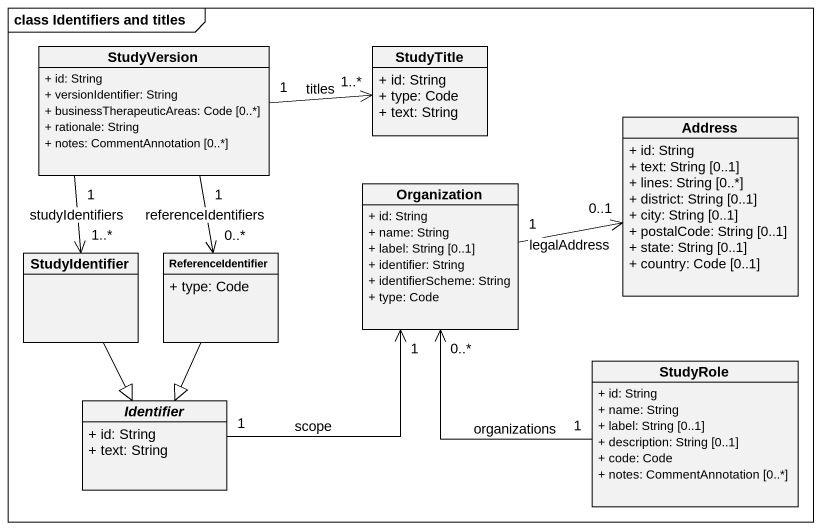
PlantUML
@startuml
mainframe class Identifiers and titles
hide circle
hide empty members
skinparam classAttributeIconSize 0
class StudyVersion {
  + id: String
  + versionIdentifier: String
  + businessTherapeuticAreas: Code [0..*]
  + rationale: String
  + notes: CommentAnnotation [0..*]
}
class StudyTitle {
  + id: String
  + type: Code
  + text: String
}
class Address {
  + id: String
  + text: String [0..1]
  + lines: String [0..*]
  + district: String [0..1]
  + city: String [0..1]
  + postalCode: String [0..1]
  + state: String [0..1]
  + country: Code [0..1]
}
class Organization {
  + id: String
  + name: String
  + label: String [0..1]
  + identifier: String
  + identifierScheme: String
  + type: Code
}
class StudyIdentifier
class ReferenceIdentifier {
  + type: Code
}
class StudyRole {
  + id: String
  + name: String
  + label: String [0..1]
  + description: String [0..1]
  + code: Code
  + notes: CommentAnnotation [0..*]
}
abstract class Identifier {
  + id: String
  + text: String
}
StudyVersion "1" -right-> "1..*" StudyTitle : titles
StudyVersion "1" --> "1..*" StudyIdentifier : studyIdentifiers
StudyVersion "1" --> "0..*" ReferenceIdentifier : referenceIdentifiers
Organization "1" -right-> "0..1" Address : legalAddress
StudyIdentifier --|> Identifier
ReferenceIdentifier --|> Identifier
StudyRole "1" -up-> "0..*" Organization : organizations
Identifier "1" -up-> "1" Organization : scope
@enduml
